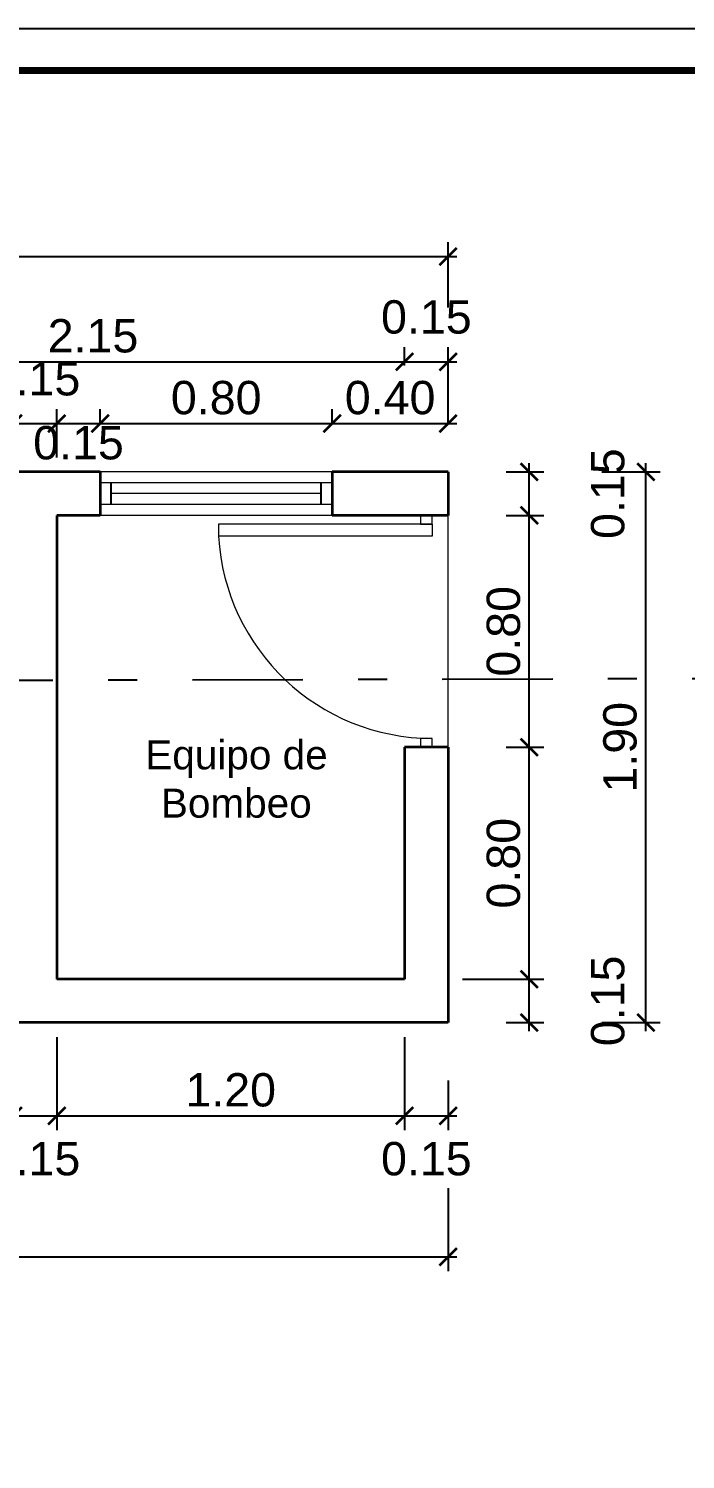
# Model space of a CAD drawing. Header units: feet. Extents: x -417 to 46, y -646 to -218.
# Drawn here: x -107.803 to -105.537, y -636.702 to -631.766 of the extents above; entities that cross this region are included whole.
import ezdxf

# ---------------------------------------------------------------- set-up
doc = ezdxf.new("R2010")
doc.units = ezdxf.units.FT
doc.header["$MEASUREMENT"] = 0
doc.linetypes.add('DASHDOT', pattern=[25.4, 12.7, -6.35, 0, -6.35])
for name, color, linetype, lineweight in [('A-DOOR', 8, 'Continuous', 9), ('A-GENM', 8, 'Continuous', 9), ('A-WALL', 4, 'Continuous', 25), ('DIM-COTAS', 1, 'Continuous', 5), ('TXT', 2, 'Continuous', 9)]:
    doc.layers.add(name, color=color, linetype=linetype, lineweight=lineweight)
for name, color, linetype in [('DIM', 10, 'Continuous'), ('GRDUTIY', 5, 'Continuous'), ('MARCO', 7, 'Continuous'), ('PERT-VENT', 2, 'Continuous')]:
    doc.layers.add(name, color=color, linetype=linetype)
doc.styles.get("Standard").update_dxf_attribs({"font": 'arial.ttf', "height": 0.115})
doc.dimstyles.new('KEILY', dxfattribs={"dimtxt": 0.115, "dimasz": 0.06, "dimexe": 0.05, "dimexo": 0.2, "dimgap": 0.03, "dimtad": 1, "dimzin": 1, "dimdsep": 46, "dimtxsty": 'Standard', "dimblk": 'ARCHTICK', "dimcen": 2.5, "dimdle": 0.03, "dimclrd": 256, "dimclre": 256, "dimclrt": 7, "dimadec": 0, "dimazin": 0, "dimtfac": 1, "dimtmove": 2, "dimatfit": 3, "dimfxl": 0.2, "dimfxlon": 1, "dimtolj": 1, "dimtzin": 1, "dimarcsym": 0})

# ---------------------------------------------------------------- blocks, each defined once
blk = doc.blocks.new('A$C1B2B4060')
at = {"layer": 'PERT-VENT', "lineweight": 15}
for p, q in [((0, 0.15), (0.8, 0.15)), ((0, 0.1125), (0.8, 0.1125)), ((0.0375, 0.075), (0.7625, 0.075)), ((0, 0.0375), (0.8, 0.0375)), ((0, 0), (0.8, 0))]:
    blk.add_line(p, q, dxfattribs=at)
at = {"layer": 'PERT-VENT'}
for p, q in [((0.0375, 0.0375), (0.0375, 0.1125)), ((0.7625, 0.0375), (0.7625, 0.1125))]:
    blk.add_line(p, q, dxfattribs=at)
blk = doc.blocks.new('A$C42526EE7')
at = {"layer": 'A-DOOR', "lineweight": 18}
for p, q in [((0.9031, 0.9158, 224.5603), (0.9031, 1.8302, 224.5603)), ((0.9539, 1.8302, 224.5603), (0.9031, 1.8302, 224.5603)), ((0.9539, 0.9158, 224.5603), (0.9539, 1.8302, 224.5603)), ((0.0381, 0.9666, 224.5603), (0, 0.9666, 224.5603)), ((0, 0.9666, 224.5603), (0, 0.9158, 224.5603)), ((0.0381, 0.9158, 224.5603), (0.0381, 0.9666, 224.5603)), ((0.992, 0.9666, 224.5603), (0.9539, 0.9666, 224.5603)), ((0.9539, 0.9666, 224.5603), (0.9539, 0.9158, 224.5603)), ((0.992, 0.9158, 224.5603), (0.992, 0.9666, 224.5603)), ((0, 0.9158, 224.5603), (0.0381, 0.9158, 224.5603)), ((0.9539, 0.9158, 224.5603), (0.9031, 0.9158, 224.5603)), ((0.9539, 0.9158, 224.5603), (0.992, 0.9158, 224.5603))]:
    blk.add_line(p, q, dxfattribs=at)
at = {"layer": 'A-DOOR'}
blk.add_arc((0.9539, 0.9158, 224.5603), 0.9158, 93.17983, 180, dxfattribs=at)
blk = doc.blocks.new('_ArchTick')
at = {"layer": 'DIM-COTAS', "color": 0, "const_width": 0.15}
blk.add_lwpolyline([(-0.5, -0.5), (0.5, 0.5)], dxfattribs=at)
blk = doc.blocks.new('*D3192')
at = {"layer": 'Defpoints', "color": 0, "transparency": 16777216}
for p in [(-107.856, -635.0452), (-107.706, -635.0452), (-107.706, -635.5165)]:
    blk.add_point(p, dxfattribs=at)
at = {"layer": 'DIM', "lineweight": -2, "transparency": 16777216}
for p, q in [((-107.856, -635.2452), (-107.856, -635.5665)), ((-107.706, -635.2452), (-107.706, -635.5665)), ((-107.886, -635.5165), (-107.676, -635.5165))]:
    blk.add_line(p, q, dxfattribs=at)
at = {"layer": 'DIM', "lineweight": -2, "transparency": 16777216, "xscale": 0.06, "yscale": 0.06, "zscale": 0.06, "rotation": 180}
blk.add_blockref('_ArchTick', (-107.856, -635.5165), dxfattribs=at)
at = {"layer": 'DIM', "lineweight": -2, "transparency": 16777216, "xscale": 0.06, "yscale": 0.06, "zscale": 0.06}
blk.add_blockref('_ArchTick', (-107.706, -635.5165), dxfattribs=at)
at = {"layer": 'DIM', "color": 7, "transparency": 16777216, "insert": (-107.781, -635.6654), "char_height": 0.115, "attachment_point": 5}
blk.add_mtext('\\A1;0.15', dxfattribs=at)
blk = doc.blocks.new('*D3193')
at = {"layer": 'Defpoints', "color": 0, "transparency": 16777216}
for p in [(-107.706, -635.0452), (-106.506, -635.0452), (-106.506, -635.5165)]:
    blk.add_point(p, dxfattribs=at)
at = {"layer": 'DIM', "lineweight": -2, "transparency": 16777216}
for p, q in [((-107.706, -635.2452), (-107.706, -635.5665)), ((-106.506, -635.2452), (-106.506, -635.5665)), ((-107.736, -635.5165), (-106.476, -635.5165))]:
    blk.add_line(p, q, dxfattribs=at)
at = {"layer": 'DIM', "lineweight": -2, "transparency": 16777216, "xscale": 0.06, "yscale": 0.06, "zscale": 0.06, "rotation": 180}
blk.add_blockref('_ArchTick', (-107.706, -635.5165), dxfattribs=at)
at = {"layer": 'DIM', "lineweight": -2, "transparency": 16777216, "xscale": 0.06, "yscale": 0.06, "zscale": 0.06}
blk.add_blockref('_ArchTick', (-106.506, -635.5165), dxfattribs=at)
at = {"layer": 'DIM', "color": 7, "transparency": 16777216, "insert": (-107.106, -635.4278), "char_height": 0.115, "attachment_point": 5}
blk.add_mtext('\\A1;1.20', dxfattribs=at)
blk = doc.blocks.new('*D3194')
at = {"layer": 'Defpoints', "color": 0, "transparency": 16777216}
for p in [(-106.506, -635.0452), (-106.356, -635.1952), (-106.356, -635.5165)]:
    blk.add_point(p, dxfattribs=at)
at = {"layer": 'DIM', "lineweight": -2, "transparency": 16777216}
for p, q in [((-106.506, -635.2452), (-106.506, -635.5665)), ((-106.356, -635.3952), (-106.356, -635.5665)), ((-106.536, -635.5165), (-106.326, -635.5165))]:
    blk.add_line(p, q, dxfattribs=at)
at = {"layer": 'DIM', "lineweight": -2, "transparency": 16777216, "xscale": 0.06, "yscale": 0.06, "zscale": 0.06, "rotation": 180}
blk.add_blockref('_ArchTick', (-106.506, -635.5165), dxfattribs=at)
at = {"layer": 'DIM', "lineweight": -2, "transparency": 16777216, "xscale": 0.06, "yscale": 0.06, "zscale": 0.06}
blk.add_blockref('_ArchTick', (-106.356, -635.5165), dxfattribs=at)
at = {"layer": 'DIM', "color": 7, "transparency": 16777216, "insert": (-106.431, -635.6654), "char_height": 0.115, "attachment_point": 5}
blk.add_mtext('\\A1;0.15', dxfattribs=at)
blk = doc.blocks.new('*D3195')
at = {"layer": 'Defpoints', "color": 0, "transparency": 16777216}
for p in [(-110.706, -635.5665), (-106.356, -635.5665), (-106.356, -636.0032)]:
    blk.add_point(p, dxfattribs=at)
at = {"layer": 'DIM', "lineweight": -2, "transparency": 16777216}
for p, q in [((-110.706, -635.7665), (-110.706, -636.0532)), ((-106.356, -635.7665), (-106.356, -636.0532)), ((-110.736, -636.0032), (-106.326, -636.0032))]:
    blk.add_line(p, q, dxfattribs=at)
at = {"layer": 'DIM', "lineweight": -2, "transparency": 16777216, "xscale": 0.06, "yscale": 0.06, "zscale": 0.06, "rotation": 180}
blk.add_blockref('_ArchTick', (-110.706, -636.0032), dxfattribs=at)
at = {"layer": 'DIM', "lineweight": -2, "transparency": 16777216, "xscale": 0.06, "yscale": 0.06, "zscale": 0.06}
blk.add_blockref('_ArchTick', (-106.356, -636.0032), dxfattribs=at)
at = {"layer": 'DIM', "color": 7, "transparency": 16777216, "insert": (-108.531, -635.9144), "char_height": 0.115, "attachment_point": 5}
blk.add_mtext('\\A1;4.35', dxfattribs=at)
blk = doc.blocks.new('*D3200')
at = {"layer": 'Defpoints', "color": 0, "transparency": 16777216}
for p in [(-107.706, -633.1283), (-107.856, -633.2952), (-107.706, -633.4452)]:
    blk.add_point(p, dxfattribs=at)
at = {"layer": 'DIM', "lineweight": -2, "transparency": 16777216}
for p, q in [((-107.856, -633.1283), (-107.856, -633.0783)), ((-107.706, -633.2452), (-107.706, -633.0783)), ((-107.886, -633.1283), (-107.676, -633.1283))]:
    blk.add_line(p, q, dxfattribs=at)
at = {"layer": 'DIM', "lineweight": -2, "transparency": 16777216, "xscale": 0.06, "yscale": 0.06, "zscale": 0.06, "rotation": 180}
blk.add_blockref('_ArchTick', (-107.856, -633.1283), dxfattribs=at)
at = {"layer": 'DIM', "lineweight": -2, "transparency": 16777216, "xscale": 0.06, "yscale": 0.06, "zscale": 0.06}
blk.add_blockref('_ArchTick', (-107.706, -633.1283), dxfattribs=at)
at = {"layer": 'DIM', "color": 7, "transparency": 16777216, "insert": (-107.781, -632.9746), "char_height": 0.115, "attachment_point": 5}
blk.add_mtext('\\A1;0.15', dxfattribs=at)
blk = doc.blocks.new('*D3201')
at = {"layer": 'Defpoints', "color": 0, "transparency": 16777216}
for p in [(-107.556, -633.1283), (-107.556, -633.2952), (-107.706, -633.4452)]:
    blk.add_point(p, dxfattribs=at)
at = {"layer": 'DIM', "lineweight": -2, "transparency": 16777216}
for p, q in [((-107.706, -633.2452), (-107.706, -633.0783)), ((-107.556, -633.1283), (-107.556, -633.0783)), ((-107.736, -633.1283), (-107.526, -633.1283))]:
    blk.add_line(p, q, dxfattribs=at)
at = {"layer": 'DIM', "lineweight": -2, "transparency": 16777216, "xscale": 0.06, "yscale": 0.06, "zscale": 0.06, "rotation": 180}
blk.add_blockref('_ArchTick', (-107.706, -633.1283), dxfattribs=at)
at = {"layer": 'DIM', "lineweight": -2, "transparency": 16777216, "xscale": 0.06, "yscale": 0.06, "zscale": 0.06}
blk.add_blockref('_ArchTick', (-107.556, -633.1283), dxfattribs=at)
at = {"layer": 'DIM', "color": 7, "transparency": 16777216, "insert": (-107.631, -633.1953), "char_height": 0.115, "attachment_point": 5}
blk.add_mtext('\\A1;0.15', dxfattribs=at)
blk = doc.blocks.new('*D3202')
at = {"layer": 'Defpoints', "color": 0, "transparency": 16777216}
for p in [(-106.756, -633.1283), (-107.556, -633.2952), (-106.756, -633.2952)]:
    blk.add_point(p, dxfattribs=at)
at = {"layer": 'DIM', "lineweight": -2, "transparency": 16777216}
for p, q in [((-107.556, -633.1283), (-107.556, -633.0783)), ((-106.756, -633.1283), (-106.756, -633.0783)), ((-107.586, -633.1283), (-106.726, -633.1283))]:
    blk.add_line(p, q, dxfattribs=at)
at = {"layer": 'DIM', "lineweight": -2, "transparency": 16777216, "xscale": 0.06, "yscale": 0.06, "zscale": 0.06, "rotation": 180}
blk.add_blockref('_ArchTick', (-107.556, -633.1283), dxfattribs=at)
at = {"layer": 'DIM', "lineweight": -2, "transparency": 16777216, "xscale": 0.06, "yscale": 0.06, "zscale": 0.06}
blk.add_blockref('_ArchTick', (-106.756, -633.1283), dxfattribs=at)
at = {"layer": 'DIM', "color": 7, "transparency": 16777216, "insert": (-107.156, -633.0396), "char_height": 0.115, "attachment_point": 5}
blk.add_mtext('\\A1;0.80', dxfattribs=at)
blk = doc.blocks.new('*D3203')
at = {"layer": 'Defpoints', "color": 0, "transparency": 16777216}
for p in [(-106.356, -633.1283), (-106.756, -633.2952), (-106.356, -633.2952)]:
    blk.add_point(p, dxfattribs=at)
at = {"layer": 'DIM', "lineweight": -2, "transparency": 16777216}
for p, q in [((-106.756, -633.1283), (-106.756, -633.0783)), ((-106.356, -633.1283), (-106.356, -633.0783)), ((-106.786, -633.1283), (-106.326, -633.1283))]:
    blk.add_line(p, q, dxfattribs=at)
at = {"layer": 'DIM', "lineweight": -2, "transparency": 16777216, "xscale": 0.06, "yscale": 0.06, "zscale": 0.06, "rotation": 180}
blk.add_blockref('_ArchTick', (-106.756, -633.1283), dxfattribs=at)
at = {"layer": 'DIM', "lineweight": -2, "transparency": 16777216, "xscale": 0.06, "yscale": 0.06, "zscale": 0.06}
blk.add_blockref('_ArchTick', (-106.356, -633.1283), dxfattribs=at)
at = {"layer": 'DIM', "color": 7, "transparency": 16777216, "insert": (-106.556, -633.0396), "char_height": 0.115, "attachment_point": 5}
blk.add_mtext('\\A1;0.40', dxfattribs=at)
blk = doc.blocks.new('*D3207')
at = {"layer": 'Defpoints', "color": 0, "transparency": 16777216}
for p in [(-106.506, -632.9151), (-108.656, -633.0783), (-106.506, -633.1283)]:
    blk.add_point(p, dxfattribs=at)
at = {"layer": 'DIM', "lineweight": -2, "transparency": 16777216}
for p, q in [((-108.656, -632.9151), (-108.656, -632.8651)), ((-106.506, -632.9283), (-106.506, -632.8651)), ((-108.686, -632.9151), (-106.476, -632.9151))]:
    blk.add_line(p, q, dxfattribs=at)
at = {"layer": 'DIM', "lineweight": -2, "transparency": 16777216, "xscale": 0.06, "yscale": 0.06, "zscale": 0.06, "rotation": 180}
blk.add_blockref('_ArchTick', (-108.656, -632.9151), dxfattribs=at)
at = {"layer": 'DIM', "lineweight": -2, "transparency": 16777216, "xscale": 0.06, "yscale": 0.06, "zscale": 0.06}
blk.add_blockref('_ArchTick', (-106.506, -632.9151), dxfattribs=at)
at = {"layer": 'DIM', "color": 7, "transparency": 16777216, "insert": (-107.581, -632.8263), "char_height": 0.115, "attachment_point": 5}
blk.add_mtext('\\A1;2.15', dxfattribs=at)
blk = doc.blocks.new('*D3208')
at = {"layer": 'Defpoints', "color": 0, "transparency": 16777216}
for p in [(-106.356, -632.9151), (-106.506, -633.1283), (-106.356, -633.2952)]:
    blk.add_point(p, dxfattribs=at)
at = {"layer": 'DIM', "lineweight": -2, "transparency": 16777216}
for p, q in [((-106.506, -632.9283), (-106.506, -632.8651)), ((-106.356, -633.0952), (-106.356, -632.8651)), ((-106.536, -632.9151), (-106.326, -632.9151))]:
    blk.add_line(p, q, dxfattribs=at)
at = {"layer": 'DIM', "lineweight": -2, "transparency": 16777216, "xscale": 0.06, "yscale": 0.06, "zscale": 0.06, "rotation": 180}
blk.add_blockref('_ArchTick', (-106.506, -632.9151), dxfattribs=at)
at = {"layer": 'DIM', "lineweight": -2, "transparency": 16777216, "xscale": 0.06, "yscale": 0.06, "zscale": 0.06}
blk.add_blockref('_ArchTick', (-106.356, -632.9151), dxfattribs=at)
at = {"layer": 'DIM', "color": 7, "transparency": 16777216, "insert": (-106.431, -632.7613), "char_height": 0.115, "attachment_point": 5}
blk.add_mtext('\\A1;0.15', dxfattribs=at)
blk = doc.blocks.new('*D3209')
at = {"layer": 'Defpoints', "color": 0, "transparency": 16777216}
for p in [(-106.356, -632.5524), (-110.706, -632.9283), (-106.356, -632.9283)]:
    blk.add_point(p, dxfattribs=at)
at = {"layer": 'DIM', "lineweight": -2, "transparency": 16777216}
for p, q in [((-110.706, -632.7283), (-110.706, -632.5024)), ((-106.356, -632.7283), (-106.356, -632.5024)), ((-110.736, -632.5524), (-106.326, -632.5524))]:
    blk.add_line(p, q, dxfattribs=at)
at = {"layer": 'DIM', "lineweight": -2, "transparency": 16777216, "xscale": 0.06, "yscale": 0.06, "zscale": 0.06, "rotation": 180}
blk.add_blockref('_ArchTick', (-110.706, -632.5524), dxfattribs=at)
at = {"layer": 'DIM', "lineweight": -2, "transparency": 16777216, "xscale": 0.06, "yscale": 0.06, "zscale": 0.06}
blk.add_blockref('_ArchTick', (-106.356, -632.5524), dxfattribs=at)
at = {"layer": 'DIM', "color": 7, "transparency": 16777216, "insert": (-108.531, -632.4637), "char_height": 0.115, "attachment_point": 5}
blk.add_mtext('\\A1;4.35', dxfattribs=at)
blk = doc.blocks.new('*D3210')
at = {"layer": 'Defpoints', "color": 0, "transparency": 16777216}
for p in [(-106.506, -635.0452), (-106.0759, -635.0452), (-106.356, -635.1952)]:
    blk.add_point(p, dxfattribs=at)
at = {"layer": 'DIM', "lineweight": -2, "transparency": 16777216}
for p, q in [((-106.306, -635.0452), (-106.0259, -635.0452)), ((-106.0759, -635.2252), (-106.0759, -635.0152)), ((-106.156, -635.1952), (-106.0259, -635.1952))]:
    blk.add_line(p, q, dxfattribs=at)
at = {"layer": 'DIM', "lineweight": -2, "transparency": 16777216, "xscale": 0.06, "yscale": 0.06, "zscale": 0.06}
for p, rotation in [((-106.0759, -635.0452), 90), ((-106.0759, -635.1952), 270)]:
    blk.add_blockref('_ArchTick', p, dxfattribs=dict(at, rotation=rotation))
at = {"layer": 'DIM', "color": 7, "transparency": 16777216, "insert": (-105.8048, -635.1202), "char_height": 0.115, "attachment_point": 5, "rotation": 90}
blk.add_mtext('\\A1;0.15', dxfattribs=at)
blk = doc.blocks.new('*D3211')
at = {"layer": 'Defpoints', "color": 0, "transparency": 16777216}
for p in [(-106.356, -634.2452), (-106.0759, -634.2452), (-106.506, -635.0452)]:
    blk.add_point(p, dxfattribs=at)
at = {"layer": 'DIM', "lineweight": -2, "transparency": 16777216}
for p, q in [((-106.156, -634.2452), (-106.0259, -634.2452)), ((-106.0759, -635.0752), (-106.0759, -634.2152)), ((-106.306, -635.0452), (-106.0259, -635.0452))]:
    blk.add_line(p, q, dxfattribs=at)
at = {"layer": 'DIM', "lineweight": -2, "transparency": 16777216, "xscale": 0.06, "yscale": 0.06, "zscale": 0.06}
for p, rotation in [((-106.0759, -634.2452), 90), ((-106.0759, -635.0452), 270)]:
    blk.add_blockref('_ArchTick', p, dxfattribs=dict(at, rotation=rotation))
at = {"layer": 'DIM', "color": 7, "transparency": 16777216, "insert": (-106.1647, -634.6452), "char_height": 0.115, "attachment_point": 5, "rotation": 90}
blk.add_mtext('\\A1;0.80', dxfattribs=at)
blk = doc.blocks.new('*D3212')
at = {"layer": 'Defpoints', "color": 0, "transparency": 16777216}
for p in [(-106.356, -633.4452), (-106.0759, -633.4452), (-106.356, -634.2452)]:
    blk.add_point(p, dxfattribs=at)
at = {"layer": 'DIM', "lineweight": -2, "transparency": 16777216}
for p, q in [((-106.0759, -634.2752), (-106.0759, -633.4152)), ((-106.156, -633.4452), (-106.0259, -633.4452)), ((-106.156, -634.2452), (-106.0259, -634.2452))]:
    blk.add_line(p, q, dxfattribs=at)
at = {"layer": 'DIM', "lineweight": -2, "transparency": 16777216, "xscale": 0.06, "yscale": 0.06, "zscale": 0.06}
for p, rotation in [((-106.0759, -633.4452), 90), ((-106.0759, -634.2452), 270)]:
    blk.add_blockref('_ArchTick', p, dxfattribs=dict(at, rotation=rotation))
at = {"layer": 'DIM', "color": 7, "transparency": 16777216, "insert": (-106.1647, -633.8452), "char_height": 0.115, "attachment_point": 5, "rotation": 90}
blk.add_mtext('\\A1;0.80', dxfattribs=at)
blk = doc.blocks.new('*D3213')
at = {"layer": 'Defpoints', "color": 0, "transparency": 16777216}
for p in [(-106.356, -633.2952), (-106.0759, -633.2952), (-106.356, -633.4452)]:
    blk.add_point(p, dxfattribs=at)
at = {"layer": 'DIM', "lineweight": -2, "transparency": 16777216}
for p, q in [((-106.0759, -633.4752), (-106.0759, -633.2652)), ((-106.156, -633.2952), (-106.0259, -633.2952)), ((-106.156, -633.4452), (-106.0259, -633.4452))]:
    blk.add_line(p, q, dxfattribs=at)
at = {"layer": 'DIM', "lineweight": -2, "transparency": 16777216, "xscale": 0.06, "yscale": 0.06, "zscale": 0.06}
for p, rotation in [((-106.0759, -633.2952), 90), ((-106.0759, -633.4452), 270)]:
    blk.add_blockref('_ArchTick', p, dxfattribs=dict(at, rotation=rotation))
at = {"layer": 'DIM', "color": 7, "transparency": 16777216, "insert": (-105.8048, -633.3702), "char_height": 0.115, "attachment_point": 5, "rotation": 90}
blk.add_mtext('\\A1;0.15', dxfattribs=at)
blk = doc.blocks.new('*D3214')
at = {"layer": 'Defpoints', "color": 0, "transparency": 16777216}
for p in [(-106.0259, -633.2952), (-105.6739, -633.2952), (-106.0259, -635.1952)]:
    blk.add_point(p, dxfattribs=at)
at = {"layer": 'DIM', "lineweight": -2, "transparency": 16777216}
for p, q in [((-105.6739, -635.2252), (-105.6739, -633.2652)), ((-105.8259, -633.2952), (-105.6239, -633.2952)), ((-105.8259, -635.1952), (-105.6239, -635.1952))]:
    blk.add_line(p, q, dxfattribs=at)
at = {"layer": 'DIM', "lineweight": -2, "transparency": 16777216, "xscale": 0.06, "yscale": 0.06, "zscale": 0.06}
for p, rotation in [((-105.6739, -633.2952), 90), ((-105.6739, -635.1952), 270)]:
    blk.add_blockref('_ArchTick', p, dxfattribs=dict(at, rotation=rotation))
at = {"layer": 'DIM', "color": 7, "transparency": 16777216, "insert": (-105.7626, -634.2452), "char_height": 0.115, "attachment_point": 5, "rotation": 90}
blk.add_mtext('\\A1;1.90', dxfattribs=at)

msp = doc.modelspace()

# ---------------------------------------------------------------- linework, layer by layer
at = {"layer": 'A-GENM'}
msp.add_line((-106.356, -634.2452), (-106.356, -633.4452), dxfattribs=at)
at = {"layer": 'A-WALL', "lineweight": 35}
for p, q in [((-107.556, -633.2952), (-107.856, -633.2952)), ((-107.556, -633.2952), (-107.556, -633.4452)), ((-106.356, -633.2952), (-106.756, -633.2952)), ((-106.756, -633.2952), (-106.756, -633.4452)), ((-106.356, -633.2952), (-106.356, -633.4452)), ((-107.556, -633.4452), (-107.706, -633.4452)), ((-107.706, -633.4452), (-107.706, -635.0452)), ((-106.356, -633.4452), (-106.756, -633.4452)), ((-106.356, -634.2452), (-106.506, -634.2452)), ((-106.506, -634.2452), (-106.506, -635.0452)), ((-106.356, -634.2452), (-106.356, -635.1952)), ((-106.506, -635.0452), (-107.706, -635.0452)), ((-106.356, -635.1952), (-109.556, -635.1952))]:
    msp.add_line(p, q, dxfattribs=at)
at = {"layer": 'GRDUTIY', "color": 8, "linetype": 'DASHDOT', "ltscale": 0.03}
msp.add_line((-111.5482, -634.0228), (-105.3022, -634.0072), dxfattribs=at)
at = {"layer": 'MARCO'}
msp.add_lwpolyline([(-111.9721, -631.7658), (-90.4936, -631.7658), (-90.4936, -645.7518), (-111.9721, -645.7518)], close=True, dxfattribs=at)
at = {"layer": 'MARCO', "const_width": 0.025}
msp.add_lwpolyline([(-92.8821, -631.9103), (-111.8276, -631.9103), (-111.8276, -645.6073), (-92.8821, -645.6073)], close=True, dxfattribs=at)

# ---------------------------------------------------------------- block references
at = {"xscale": -1}
msp.add_blockref('A$C1B2B4060', (-106.756, -633.4452), dxfattribs=at)
at = {"xscale": 0.8064434639480851, "yscale": 0.8064434639480851, "zscale": 0.8064434639480851, "rotation": 90.00000000000304}
msp.add_blockref('A$C42526EE7', (-105.6719, -634.2452), dxfattribs=at)

# ---------------------------------------------------------------- texts
at = {"layer": 'TXT', "insert": (-107.768, -634.2213), "char_height": 0.1, "width": 1.347337, "attachment_point": 1}
msp.add_mtext('\\pi0.3675;Equipo de\\P\\pi0.42121;Bombeo', dxfattribs=at)

# ---------------------------------------------------------------- dimensions: what is measured, and where the dimension line sits
at = {"layer": 'DIM'}
for base, p1, p2, picture, middle in [((-106.356, -632.5524), (-110.706, -632.9283), (-106.356, -632.9283), '*D3209', (-108.531, -632.4637)), ((-106.356, -632.9151), (-106.506, -633.1283), (-106.356, -633.2952), '*D3208', (-106.431, -632.7613)), ((-106.506, -632.9151), (-108.656, -633.0783), (-106.506, -633.1283), '*D3207', (-107.581, -632.8263)), ((-107.706, -633.1283), (-107.856, -633.2952), (-107.706, -633.4452), '*D3200', (-107.781, -632.9746)), ((-106.756, -633.1283), (-107.556, -633.2952), (-106.756, -633.2952), '*D3202', (-107.156, -633.0396)), ((-106.356, -633.1283), (-106.756, -633.2952), (-106.356, -633.2952), '*D3203', (-106.556, -633.0396)), ((-106.506, -635.5165), (-107.706, -635.0452), (-106.506, -635.0452), '*D3193', (-107.106, -635.4278)), ((-106.356, -636.0032), (-110.706, -635.5665), (-106.356, -635.5665), '*D3195', (-108.531, -635.9144))]:
    dim = msp.add_linear_dim(base=base, p1=p1, p2=p2, dimstyle='KEILY', override={"dimfxl": 50}, dxfattribs=at)
    dim.commit()
    dim.dimension.update_dxf_attribs({"geometry": picture, "text_midpoint": middle})
for base, p1, p2, picture, middle in [((-107.556, -633.1283), (-107.706, -633.4452), (-107.556, -633.2952), '*D3201', (-107.631, -633.1953)), ((-107.706, -635.5165), (-107.856, -635.0452), (-107.706, -635.0452), '*D3192', (-107.781, -635.6654)), ((-106.356, -635.5165), (-106.506, -635.0452), (-106.356, -635.1952), '*D3194', (-106.431, -635.6654))]:
    dim = msp.add_linear_dim(base=base, p1=p1, p2=p2, dimstyle='KEILY', override={"dimfxl": 50}, dxfattribs=at)
    dim.commit()
    dim.dimension.update_dxf_attribs({"geometry": picture, "text_midpoint": middle, "dimtype": 160})
for base, p1, p2, picture, middle in [((-106.0759, -633.2952), (-106.356, -633.4452), (-106.356, -633.2952), '*D3213', (-105.8048, -633.3702)), ((-105.6739, -633.2952), (-106.0259, -635.1952), (-106.0259, -633.2952), '*D3214', (-105.7626, -634.2452)), ((-106.0759, -633.4452), (-106.356, -634.2452), (-106.356, -633.4452), '*D3212', (-106.1647, -633.8452)), ((-106.0759, -634.2452), (-106.506, -635.0452), (-106.356, -634.2452), '*D3211', (-106.1647, -634.6452)), ((-106.0759, -635.0452), (-106.356, -635.1952), (-106.506, -635.0452), '*D3210', (-105.8048, -635.1202))]:
    dim = msp.add_linear_dim(base=base, p1=p1, p2=p2, angle=90, dimstyle='KEILY', override={"dimfxl": 50}, dxfattribs=at)
    dim.commit()
    dim.dimension.update_dxf_attribs({"geometry": picture, "text_midpoint": middle})

doc.saveas('drawing.dxf')
